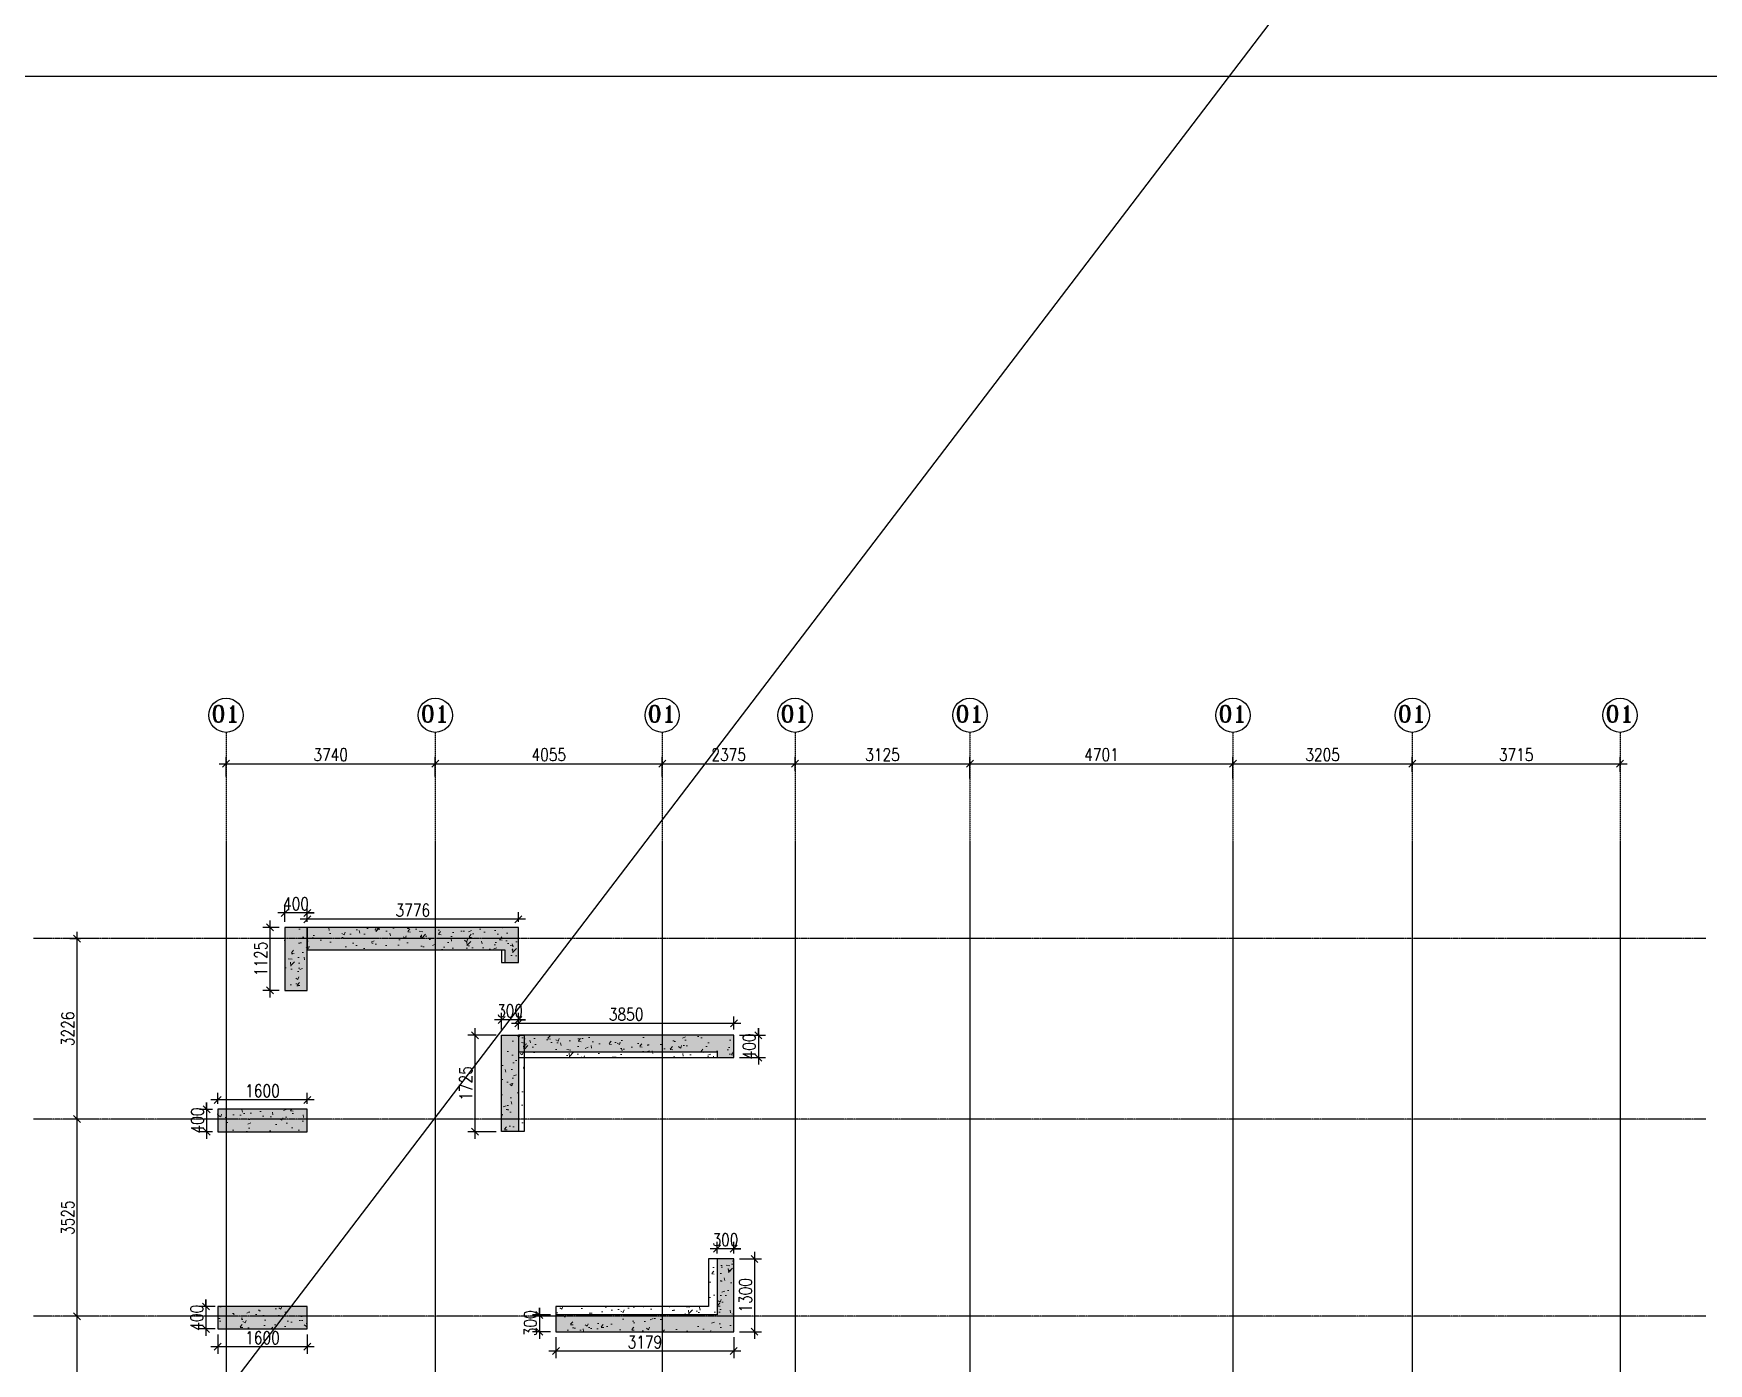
# Model space of a CAD drawing. Header units: millimetres. Extents: x 2061841 to 105821645, y -77612 to 48520811.
# Drawn here: x 105234358 to 105264295, y 48457584 to 48481358 of the extents above; entities that cross this region are included whole.
import ezdxf

# ---------------------------------------------------------------- set-up
doc = ezdxf.new("R2010")
doc.units = ezdxf.units.MM
doc.header["$LTSCALE"] = 10
doc.header["$MEASUREMENT"] = 0
doc.linetypes.add('CENTER', pattern=[2, 1.25, -0.25, 0.25, -0.25])
for name, color, linetype in [('AS-COLS', 2, 'Continuous'), ('BORDER', 5, 'Continuous'), ('DIM', 8, 'Continuous'), ('griddim', 3, 'Continuous'), ('S-OPENING', 6, 'Continuous')]:
    doc.layers.add(name, color=color, linetype=linetype)
doc.layers.add('S-STRCOL HATCH', color=33, linetype='Continuous', lineweight=9)
doc.styles.add('200', font='romand.shx', dxfattribs={"width": 0.8, "height": 225})
doc.styles.add('RT', font='romant.shx', dxfattribs={"height": 250})
doc.dimstyles.new('GR1', dxfattribs={"dimtxt": 225, "dimasz": 125, "dimexe": 125, "dimexo": 100, "dimgap": 50, "dimtad": 1, "dimdec": 0, "dimzin": 3, "dimdsep": 46, "dimtxsty": '200', "dimblk1": 'OBLIQUE', "dimblk2": 'OBLIQUE', "dimsah": 1, "dimcen": 0.0625, "dimdle": 125, "dimclrd": 3, "dimclre": 3, "dimclrt": 2, "dimadec": 0, "dimazin": 0, "dimtfac": 1, "dimtdec": 0, "dimtix": 1, "dimtmove": 0, "dimatfit": 3, "dimfxl": 1, "dimtolj": 1, "dimtzin": 0, "dimarcsym": 0})
pattern_1 = [(50, (-102438165.63, -48481002.76), (546.554007, -47.8172566), [57.15, -628.65]), (355, (-102438165.63, -48481002.76), (-105.7302643, 573.1705357), [45.72, -502.9217525]), (100.4514447, (-102438120.1, -48481006.74), (440.8237413, 525.3532557), [48.5700264, -534.2707338]), (46.1842, (-102438165.6, -48480850.36), (813.2371227, -126.1269838), [85.725, -942.975]), (96.6355576, (-102438097.9, -48480860.9), (712.212402, 742.278374), [72.8550694, -801.4068245]), (351.1841512, (-102438165.6, -48480850.36), (712.212402, 742.278374), [68.579901, -754.379196]), (21, (-102438089.43, -48480888.46), (454.8431738, -306.7955946), [57.15, -628.65]), (326, (-102438089.43, -48480888.46), (185.406085, 552.5638984), [45.72, -502.92]), (71.451445, (-102438051.53, -48480914), (640.2492578, 245.7683067), [48.5700264, -534.2698128]), (37.5, (-102438165.63, -48481002.76), (9.26580975, 253.66511662), [0, -496.824, 0, -510.54, 0, -504.825]), (7.5, (-102438165.63, -48481002.76), (200.4589875, 300.54172445), [0, -291.084, 0, -485.394, 0, -192.405]), (327.5, (-102438335.56, -48481002.76), (406.7717855, -17.18623198), [0, -190.5, 0, -594.36, 0, -788.67]), (317.5, (-102438411.76, -48481002.76), (444.3875442, 76.2794731), [0, -247.65, 0, -394.716, 0, -560.07])]

# ---------------------------------------------------------------- blocks, each defined once
blk = doc.blocks.new('_Oblique')
at = {"color": 0, "linetype": 'ByBlock', "lineweight": -2}
blk.add_line((-0.5, -0.5), (0.5, 0.5), dxfattribs=at)
blk = doc.blocks.new('*D630')
at = {"layer": 'Defpoints', "color": 0, "transparency": 16777216}
for p in [(102478539, 48566319), (102474799, 48565992), (102478539, 48565992)]:
    blk.add_point(p, dxfattribs=at)
at = {"layer": 'griddim', "color": 3, "lineweight": -2, "transparency": 16777216}
for p, q in [((102474799, 48566092), (102474799, 48566444)), ((102478539, 48566092), (102478539, 48566444)), ((102474674, 48566319), (102478664, 48566319))]:
    blk.add_line(p, q, dxfattribs=at)
at = {"layer": 'griddim', "color": 3, "linetype": 'ByBlock', "lineweight": -2, "transparency": 16777216, "xscale": 125, "yscale": 125, "zscale": 125, "rotation": 180}
blk.add_blockref('_Oblique', (102474799, 48566319), dxfattribs=at)
at = {"layer": 'griddim', "color": 3, "linetype": 'ByBlock', "lineweight": -2, "transparency": 16777216, "xscale": 125, "yscale": 125, "zscale": 125}
blk.add_blockref('_Oblique', (102478539, 48566319), dxfattribs=at)
at = {"layer": 'griddim', "color": 2, "transparency": 16777216, "insert": (102476669, 48566482), "char_height": 225, "attachment_point": 5, "style": '200'}
blk.add_mtext('\\A1;3740', dxfattribs=at)
blk = doc.blocks.new('*D631')
at = {"layer": 'Defpoints', "color": 0, "transparency": 16777216}
for p in [(102482594, 48566319), (102478539, 48565992), (102482594, 48565992)]:
    blk.add_point(p, dxfattribs=at)
at = {"layer": 'griddim', "color": 3, "lineweight": -2, "transparency": 16777216}
for p, q in [((102478539, 48566092), (102478539, 48566444)), ((102482594, 48566092), (102482594, 48566444)), ((102478414, 48566319), (102482719, 48566319))]:
    blk.add_line(p, q, dxfattribs=at)
at = {"layer": 'griddim', "color": 3, "linetype": 'ByBlock', "lineweight": -2, "transparency": 16777216, "xscale": 125, "yscale": 125, "zscale": 125, "rotation": 180}
blk.add_blockref('_Oblique', (102478539, 48566319), dxfattribs=at)
at = {"layer": 'griddim', "color": 3, "linetype": 'ByBlock', "lineweight": -2, "transparency": 16777216, "xscale": 125, "yscale": 125, "zscale": 125}
blk.add_blockref('_Oblique', (102482594, 48566319), dxfattribs=at)
at = {"layer": 'griddim', "color": 2, "transparency": 16777216, "insert": (102480567, 48566482), "char_height": 225, "attachment_point": 5, "style": '200'}
blk.add_mtext('\\A1;4055', dxfattribs=at)
blk = doc.blocks.new('*D632')
at = {"layer": 'AS-COLS', "color": 3, "lineweight": -2, "transparency": 16777216}
for p, q in [((102482594, 48566192), (102482594, 48566444)), ((102484969, 48566192), (102484969, 48566444)), ((102482469, 48566319), (102485094, 48566319))]:
    blk.add_line(p, q, dxfattribs=at)
at = {"layer": 'Defpoints', "color": 0, "transparency": 16777216}
for p in [(102484969, 48566319), (102482594, 48566092), (102484969, 48566092)]:
    blk.add_point(p, dxfattribs=at)
at = {"layer": 'AS-COLS', "color": 3, "linetype": 'ByBlock', "lineweight": -2, "transparency": 16777216, "xscale": 125, "yscale": 125, "zscale": 125, "rotation": 180}
blk.add_blockref('_Oblique', (102482594, 48566319), dxfattribs=at)
at = {"layer": 'AS-COLS', "color": 3, "linetype": 'ByBlock', "lineweight": -2, "transparency": 16777216, "xscale": 125, "yscale": 125, "zscale": 125}
blk.add_blockref('_Oblique', (102484969, 48566319), dxfattribs=at)
at = {"layer": 'AS-COLS', "color": 2, "transparency": 16777216, "insert": (102483782, 48566482), "char_height": 225, "attachment_point": 5, "style": '200'}
blk.add_mtext('\\A1;2375', dxfattribs=at)
blk = doc.blocks.new('*D633')
at = {"layer": 'AS-COLS', "color": 3, "lineweight": -2, "transparency": 16777216}
for p, q in [((102484969, 48566192), (102484969, 48566444)), ((102488094, 48566057), (102488094, 48566444)), ((102484844, 48566319), (102488219, 48566319))]:
    blk.add_line(p, q, dxfattribs=at)
at = {"layer": 'Defpoints', "color": 0, "transparency": 16777216}
for p in [(102488094, 48566319), (102484969, 48566092), (102488094, 48565957)]:
    blk.add_point(p, dxfattribs=at)
at = {"layer": 'AS-COLS', "color": 3, "linetype": 'ByBlock', "lineweight": -2, "transparency": 16777216, "xscale": 125, "yscale": 125, "zscale": 125, "rotation": 180}
blk.add_blockref('_Oblique', (102484969, 48566319), dxfattribs=at)
at = {"layer": 'AS-COLS', "color": 3, "linetype": 'ByBlock', "lineweight": -2, "transparency": 16777216, "xscale": 125, "yscale": 125, "zscale": 125}
blk.add_blockref('_Oblique', (102488094, 48566319), dxfattribs=at)
at = {"layer": 'AS-COLS', "color": 2, "transparency": 16777216, "insert": (102486532, 48566482), "char_height": 225, "attachment_point": 5, "style": '200'}
blk.add_mtext('\\A1;3125', dxfattribs=at)
blk = doc.blocks.new('*D634')
at = {"layer": 'AS-COLS', "color": 3, "lineweight": -2, "transparency": 16777216}
for p, q in [((102488094, 48566057), (102488094, 48566444)), ((102492795, 48566057), (102492795, 48566444)), ((102487969, 48566319), (102492920, 48566319))]:
    blk.add_line(p, q, dxfattribs=at)
at = {"layer": 'Defpoints', "color": 0, "transparency": 16777216}
for p in [(102492795, 48566319), (102488094, 48565957), (102492795, 48565957)]:
    blk.add_point(p, dxfattribs=at)
at = {"layer": 'AS-COLS', "color": 3, "linetype": 'ByBlock', "lineweight": -2, "transparency": 16777216, "xscale": 125, "yscale": 125, "zscale": 125, "rotation": 180}
blk.add_blockref('_Oblique', (102488094, 48566319), dxfattribs=at)
at = {"layer": 'AS-COLS', "color": 3, "linetype": 'ByBlock', "lineweight": -2, "transparency": 16777216, "xscale": 125, "yscale": 125, "zscale": 125}
blk.add_blockref('_Oblique', (102492795, 48566319), dxfattribs=at)
at = {"layer": 'AS-COLS', "color": 2, "transparency": 16777216, "insert": (102490445, 48566482), "char_height": 225, "attachment_point": 5, "style": '200'}
blk.add_mtext('\\A1;4701', dxfattribs=at)
blk = doc.blocks.new('*D635')
at = {"layer": 'AS-COLS', "color": 3, "lineweight": -2, "transparency": 16777216}
for p, q in [((102492795, 48566057), (102492795, 48566444)), ((102496000, 48566173), (102496000, 48566444)), ((102492670, 48566319), (102496125, 48566319))]:
    blk.add_line(p, q, dxfattribs=at)
at = {"layer": 'Defpoints', "color": 0, "transparency": 16777216}
for p in [(102496000, 48566319), (102492795, 48565957), (102496000, 48566073)]:
    blk.add_point(p, dxfattribs=at)
at = {"layer": 'AS-COLS', "color": 3, "linetype": 'ByBlock', "lineweight": -2, "transparency": 16777216, "xscale": 125, "yscale": 125, "zscale": 125, "rotation": 180}
blk.add_blockref('_Oblique', (102492795, 48566319), dxfattribs=at)
at = {"layer": 'AS-COLS', "color": 3, "linetype": 'ByBlock', "lineweight": -2, "transparency": 16777216, "xscale": 125, "yscale": 125, "zscale": 125}
blk.add_blockref('_Oblique', (102496000, 48566319), dxfattribs=at)
at = {"layer": 'AS-COLS', "color": 2, "transparency": 16777216, "insert": (102494398, 48566482), "char_height": 225, "attachment_point": 5, "style": '200'}
blk.add_mtext('\\A1;3205', dxfattribs=at)
blk = doc.blocks.new('*D636')
at = {"layer": 'AS-COLS', "color": 3, "lineweight": -2, "transparency": 16777216}
for p, q in [((102496000, 48566173), (102496000, 48566444)), ((102499715, 48566173), (102499715, 48566444)), ((102495875, 48566319), (102499840, 48566319))]:
    blk.add_line(p, q, dxfattribs=at)
at = {"layer": 'Defpoints', "color": 0, "transparency": 16777216}
for p in [(102499715, 48566319), (102496000, 48566073), (102499715, 48566073)]:
    blk.add_point(p, dxfattribs=at)
at = {"layer": 'AS-COLS', "color": 3, "linetype": 'ByBlock', "lineweight": -2, "transparency": 16777216, "xscale": 125, "yscale": 125, "zscale": 125, "rotation": 180}
blk.add_blockref('_Oblique', (102496000, 48566319), dxfattribs=at)
at = {"layer": 'AS-COLS', "color": 3, "linetype": 'ByBlock', "lineweight": -2, "transparency": 16777216, "xscale": 125, "yscale": 125, "zscale": 125}
blk.add_blockref('_Oblique', (102499715, 48566319), dxfattribs=at)
at = {"layer": 'AS-COLS', "color": 2, "transparency": 16777216, "insert": (102497858, 48566482), "char_height": 225, "attachment_point": 5, "style": '200'}
blk.add_mtext('\\A1;3715', dxfattribs=at)
blk = doc.blocks.new('*D637')
at = {"layer": 'AS-COLS', "color": 3, "lineweight": -2, "transparency": 16777216}
for p, q in [((102472200, 48563193), (102472008, 48563193)), ((102472133, 48563318), (102472133, 48559843)), ((102472200, 48559968), (102472008, 48559968))]:
    blk.add_line(p, q, dxfattribs=at)
at = {"layer": 'Defpoints', "color": 0, "transparency": 16777216}
for p in [(102472300, 48563193), (102472133, 48559968), (102472300, 48559968)]:
    blk.add_point(p, dxfattribs=at)
at = {"layer": 'AS-COLS', "color": 3, "linetype": 'ByBlock', "lineweight": -2, "transparency": 16777216, "xscale": 125, "yscale": 125, "zscale": 125}
for p, rotation in [((102472133, 48563193), 90), ((102472133, 48559968), 270)]:
    blk.add_blockref('_Oblique', p, dxfattribs=dict(at, rotation=rotation))
at = {"layer": 'AS-COLS', "color": 2, "transparency": 16777216, "insert": (102471970, 48561581), "char_height": 225, "attachment_point": 5, "rotation": 90, "style": '200'}
blk.add_mtext('\\A1;3226', dxfattribs=at)
blk = doc.blocks.new('*D638')
at = {"layer": 'AS-COLS', "color": 3, "lineweight": -2, "transparency": 16777216}
for p, q in [((102472200, 48559968), (102472008, 48559968)), ((102472133, 48560093), (102472133, 48556318)), ((102472219, 48556443), (102472008, 48556443))]:
    blk.add_line(p, q, dxfattribs=at)
at = {"layer": 'Defpoints', "color": 0, "transparency": 16777216}
for p in [(102472300, 48559968), (102472133, 48556443), (102472319, 48556443)]:
    blk.add_point(p, dxfattribs=at)
at = {"layer": 'AS-COLS', "color": 3, "linetype": 'ByBlock', "lineweight": -2, "transparency": 16777216, "xscale": 125, "yscale": 125, "zscale": 125}
for p, rotation in [((102472133, 48559968), 90), ((102472133, 48556443), 270)]:
    blk.add_blockref('_Oblique', p, dxfattribs=dict(at, rotation=rotation))
at = {"layer": 'AS-COLS', "color": 2, "transparency": 16777216, "insert": (102471970, 48558205), "char_height": 225, "attachment_point": 5, "rotation": 90, "style": '200'}
blk.add_mtext('\\A1;3525', dxfattribs=at)
blk = doc.blocks.new('*D639')
at = {"layer": 'AS-COLS', "color": 3, "lineweight": -2, "transparency": 16777216}
for p, q in [((102472133, 48556568), (102472133, 48553143)), ((102472219, 48556443), (102472008, 48556443)), ((102472219, 48553268), (102472008, 48553268))]:
    blk.add_line(p, q, dxfattribs=at)
at = {"layer": 'Defpoints', "color": 0, "transparency": 16777216}
for p in [(102472319, 48556443), (102472133, 48553268), (102472319, 48553268)]:
    blk.add_point(p, dxfattribs=at)
at = {"layer": 'AS-COLS', "color": 3, "linetype": 'ByBlock', "lineweight": -2, "transparency": 16777216, "xscale": 125, "yscale": 125, "zscale": 125}
for p, rotation in [((102472133, 48556443), 90), ((102472133, 48553268), 270)]:
    blk.add_blockref('_Oblique', p, dxfattribs=dict(at, rotation=rotation))
at = {"layer": 'AS-COLS', "color": 2, "transparency": 16777216, "insert": (102471970, 48554855), "char_height": 225, "attachment_point": 5, "rotation": 90, "style": '200'}
blk.add_mtext('\\A1;3175', dxfattribs=at)
blk = doc.blocks.new('*D397')
at = {"layer": 'Defpoints', "color": 0, "transparency": 16777216}
for p in [(875, 20820), (2475, 20820), (875, 20500)]:
    blk.add_point(p, dxfattribs=at)
at = {"layer": 'DIM', "color": 3, "lineweight": -2, "transparency": 16777216}
for p, q in [((875, 20720), (875, 20375)), ((2475, 20720), (2475, 20375)), ((2600, 20500), (750, 20500))]:
    blk.add_line(p, q, dxfattribs=at)
at = {"layer": 'DIM', "color": 3, "linetype": 'ByBlock', "lineweight": -2, "transparency": 16777216, "xscale": 125, "yscale": 125, "zscale": 125, "rotation": 180}
blk.add_blockref('_Oblique', (875, 20500), dxfattribs=at)
at = {"layer": 'DIM', "color": 3, "linetype": 'ByBlock', "lineweight": -2, "transparency": 16777216, "xscale": 125, "yscale": 125, "zscale": 125}
blk.add_blockref('_Oblique', (2475, 20500), dxfattribs=at)
at = {"layer": 'DIM', "color": 2, "transparency": 16777216, "insert": (1675, 20662), "char_height": 225, "attachment_point": 5, "style": '200'}
blk.add_mtext('\\A1;1600', dxfattribs=at)
blk = doc.blocks.new('*D398')
at = {"layer": 'Defpoints', "color": 0, "transparency": 16777216}
for p in [(932, 21220), (663, 20820), (932, 20820)]:
    blk.add_point(p, dxfattribs=at)
at = {"layer": 'DIM', "color": 3, "lineweight": -2, "transparency": 16777216}
for p, q in [((663, 21345), (663, 20695)), ((663, 21220), (663, 21345)), ((832, 21220), (538, 21220)), ((832, 20820), (538, 20820)), ((663, 20820), (663, 20695))]:
    blk.add_line(p, q, dxfattribs=at)
at = {"layer": 'DIM', "color": 3, "linetype": 'ByBlock', "lineweight": -2, "transparency": 16777216, "xscale": 125, "yscale": 125, "zscale": 125}
for p, rotation in [((663, 21220), 270), ((663, 20820), 90)]:
    blk.add_blockref('_Oblique', p, dxfattribs=dict(at, rotation=rotation))
at = {"layer": 'DIM', "color": 2, "transparency": 16777216, "insert": (500, 21020), "char_height": 225, "attachment_point": 5, "rotation": 90, "style": '200'}
blk.add_mtext('\\A1;400', dxfattribs=at)
blk = doc.blocks.new('*D399')
at = {"layer": 'Defpoints', "color": 0, "transparency": 16777216}
for p in [(6921, 20770), (10099, 20770), (6921, 20422)]:
    blk.add_point(p, dxfattribs=at)
at = {"layer": 'DIM', "color": 3, "lineweight": -2, "transparency": 16777216}
for p, q in [((6921, 20670), (6921, 20297)), ((10099, 20670), (10099, 20297)), ((10224, 20422), (6796, 20422))]:
    blk.add_line(p, q, dxfattribs=at)
at = {"layer": 'DIM', "color": 3, "linetype": 'ByBlock', "lineweight": -2, "transparency": 16777216, "xscale": 125, "yscale": 125, "zscale": 125, "rotation": 180}
blk.add_blockref('_Oblique', (6921, 20422), dxfattribs=at)
at = {"layer": 'DIM', "color": 3, "linetype": 'ByBlock', "lineweight": -2, "transparency": 16777216, "xscale": 125, "yscale": 125, "zscale": 125}
blk.add_blockref('_Oblique', (10099, 20422), dxfattribs=at)
at = {"layer": 'DIM', "color": 2, "transparency": 16777216, "insert": (8510, 20584), "char_height": 225, "attachment_point": 5, "style": '200'}
blk.add_mtext('\\A1;3179', dxfattribs=at)
blk = doc.blocks.new('*D400')
at = {"layer": 'Defpoints', "color": 0, "transparency": 16777216}
for p in [(10099, 22070), (10099, 20770), (10469, 20770)]:
    blk.add_point(p, dxfattribs=at)
at = {"layer": 'DIM', "color": 3, "lineweight": -2, "transparency": 16777216}
for p, q in [((10469, 22195), (10469, 20645)), ((10199, 22070), (10594, 22070)), ((10199, 20770), (10594, 20770))]:
    blk.add_line(p, q, dxfattribs=at)
at = {"layer": 'DIM', "color": 3, "linetype": 'ByBlock', "lineweight": -2, "transparency": 16777216, "xscale": 125, "yscale": 125, "zscale": 125}
for p, rotation in [((10469, 22070), 90), ((10469, 20770), 270)]:
    blk.add_blockref('_Oblique', p, dxfattribs=dict(at, rotation=rotation))
at = {"layer": 'DIM', "color": 2, "transparency": 16777216, "insert": (10306, 21420), "char_height": 225, "attachment_point": 5, "rotation": 90, "style": '200'}
blk.add_mtext('\\A1;1300', dxfattribs=at)
blk = doc.blocks.new('*D401')
at = {"layer": 'Defpoints', "color": 0, "transparency": 16777216}
for p in [(9799, 22252), (9799, 22070), (10099, 22070)]:
    blk.add_point(p, dxfattribs=at)
at = {"layer": 'DIM', "color": 3, "lineweight": -2, "transparency": 16777216}
for p, q in [((10224, 22252), (9674, 22252)), ((9799, 22252), (9674, 22252)), ((9799, 22170), (9799, 22377)), ((10099, 22170), (10099, 22377)), ((10099, 22252), (10224, 22252))]:
    blk.add_line(p, q, dxfattribs=at)
at = {"layer": 'DIM', "color": 3, "linetype": 'ByBlock', "lineweight": -2, "transparency": 16777216, "xscale": 125, "yscale": 125, "zscale": 125}
blk.add_blockref('_Oblique', (9799, 22252), dxfattribs=at)
at = {"layer": 'DIM', "color": 3, "linetype": 'ByBlock', "lineweight": -2, "transparency": 16777216, "xscale": 125, "yscale": 125, "zscale": 125, "rotation": 180}
blk.add_blockref('_Oblique', (10099, 22252), dxfattribs=at)
at = {"layer": 'DIM', "color": 2, "transparency": 16777216, "insert": (9949, 22414), "char_height": 225, "attachment_point": 5, "style": '200'}
blk.add_mtext('\\A1;300', dxfattribs=at)
blk = doc.blocks.new('*D402')
at = {"layer": 'Defpoints', "color": 0, "transparency": 16777216}
for p in [(6921, 21070), (6625, 20770), (6921, 20770)]:
    blk.add_point(p, dxfattribs=at)
at = {"layer": 'DIM', "color": 3, "lineweight": -2, "transparency": 16777216}
for p, q in [((6821, 21070), (6500, 21070)), ((6625, 21195), (6625, 20645)), ((6625, 21070), (6625, 21195)), ((6821, 20770), (6500, 20770)), ((6625, 20770), (6625, 20645))]:
    blk.add_line(p, q, dxfattribs=at)
at = {"layer": 'DIM', "color": 3, "linetype": 'ByBlock', "lineweight": -2, "transparency": 16777216, "xscale": 125, "yscale": 125, "zscale": 125}
for p, rotation in [((6625, 21070), 270), ((6625, 20770), 90)]:
    blk.add_blockref('_Oblique', p, dxfattribs=dict(at, rotation=rotation))
at = {"layer": 'DIM', "color": 2, "transparency": 16777216, "insert": (6463, 20920), "char_height": 225, "attachment_point": 5, "rotation": 90, "style": '200'}
blk.add_mtext('\\A1;300', dxfattribs=at)
blk = doc.blocks.new('*D409')
at = {"layer": 'Defpoints', "color": 0, "transparency": 16777216}
for p in [(5949, 26070), (5473, 24345), (5949, 24345)]:
    blk.add_point(p, dxfattribs=at)
at = {"layer": 'DIM', "color": 3, "lineweight": -2, "transparency": 16777216}
for p, q in [((5849, 26070), (5348, 26070)), ((5473, 26195), (5473, 24220)), ((5849, 24345), (5348, 24345))]:
    blk.add_line(p, q, dxfattribs=at)
at = {"layer": 'DIM', "color": 3, "linetype": 'ByBlock', "lineweight": -2, "transparency": 16777216, "xscale": 125, "yscale": 125, "zscale": 125}
for p, rotation in [((5473, 26070), 90), ((5473, 24345), 270)]:
    blk.add_blockref('_Oblique', p, dxfattribs=dict(at, rotation=rotation))
at = {"layer": 'DIM', "color": 2, "transparency": 16777216, "insert": (5311, 25208), "char_height": 225, "attachment_point": 5, "rotation": 90, "style": '200'}
blk.add_mtext('\\A1;1725', dxfattribs=at)
blk = doc.blocks.new('*D410')
at = {"layer": 'Defpoints', "color": 0, "transparency": 16777216}
for p in [(5949, 26342), (5949, 26070), (6249, 26070)]:
    blk.add_point(p, dxfattribs=at)
at = {"layer": 'DIM', "color": 3, "lineweight": -2, "transparency": 16777216}
for p, q in [((5949, 26170), (5949, 26467)), ((6249, 26170), (6249, 26467)), ((6374, 26342), (5824, 26342)), ((5949, 26342), (5824, 26342)), ((6249, 26342), (6374, 26342))]:
    blk.add_line(p, q, dxfattribs=at)
at = {"layer": 'DIM', "color": 3, "linetype": 'ByBlock', "lineweight": -2, "transparency": 16777216, "xscale": 125, "yscale": 125, "zscale": 125}
blk.add_blockref('_Oblique', (5949, 26342), dxfattribs=at)
at = {"layer": 'DIM', "color": 3, "linetype": 'ByBlock', "lineweight": -2, "transparency": 16777216, "xscale": 125, "yscale": 125, "zscale": 125, "rotation": 180}
blk.add_blockref('_Oblique', (6249, 26342), dxfattribs=at)
at = {"layer": 'DIM', "color": 2, "transparency": 16777216, "insert": (6099, 26505), "char_height": 225, "attachment_point": 5, "style": '200'}
blk.add_mtext('\\A1;300', dxfattribs=at)
blk = doc.blocks.new('*D411')
at = {"layer": 'Defpoints', "color": 0, "transparency": 16777216}
for p in [(2474, 28141), (2474, 27996), (6250, 27996)]:
    blk.add_point(p, dxfattribs=at)
at = {"layer": 'DIM', "color": 3, "lineweight": -2, "transparency": 16777216}
for p, q in [((2474, 28096), (2474, 28266)), ((6250, 28096), (6250, 28266)), ((6375, 28141), (2349, 28141))]:
    blk.add_line(p, q, dxfattribs=at)
at = {"layer": 'DIM', "color": 3, "linetype": 'ByBlock', "lineweight": -2, "transparency": 16777216, "xscale": 125, "yscale": 125, "zscale": 125, "rotation": 180}
blk.add_blockref('_Oblique', (2474, 28141), dxfattribs=at)
at = {"layer": 'DIM', "color": 3, "linetype": 'ByBlock', "lineweight": -2, "transparency": 16777216, "xscale": 125, "yscale": 125, "zscale": 125}
blk.add_blockref('_Oblique', (6250, 28141), dxfattribs=at)
at = {"layer": 'DIM', "color": 2, "transparency": 16777216, "insert": (4362, 28303), "char_height": 225, "attachment_point": 5, "style": '200'}
blk.add_mtext('\\A1;3776', dxfattribs=at)
blk = doc.blocks.new('*D412')
at = {"layer": 'Defpoints', "color": 0, "transparency": 16777216}
for p in [(2074, 28255), (2074, 27996), (2474, 27996)]:
    blk.add_point(p, dxfattribs=at)
at = {"layer": 'DIM', "color": 3, "lineweight": -2, "transparency": 16777216}
for p, q in [((2599, 28255), (1949, 28255)), ((2074, 28255), (1949, 28255)), ((2074, 28096), (2074, 28380)), ((2474, 28096), (2474, 28380)), ((2474, 28255), (2599, 28255))]:
    blk.add_line(p, q, dxfattribs=at)
at = {"layer": 'DIM', "color": 3, "linetype": 'ByBlock', "lineweight": -2, "transparency": 16777216, "xscale": 125, "yscale": 125, "zscale": 125}
blk.add_blockref('_Oblique', (2074, 28255), dxfattribs=at)
at = {"layer": 'DIM', "color": 3, "linetype": 'ByBlock', "lineweight": -2, "transparency": 16777216, "xscale": 125, "yscale": 125, "zscale": 125, "rotation": 180}
blk.add_blockref('_Oblique', (2474, 28255), dxfattribs=at)
at = {"layer": 'DIM', "color": 2, "transparency": 16777216, "insert": (2274, 28418), "char_height": 225, "attachment_point": 5, "style": '200'}
blk.add_mtext('\\A1;400', dxfattribs=at)
blk = doc.blocks.new('*D413')
at = {"layer": 'Defpoints', "color": 0, "transparency": 16777216}
for p in [(2074, 27996), (1808, 26871), (2074, 26871)]:
    blk.add_point(p, dxfattribs=at)
at = {"layer": 'DIM', "color": 3, "lineweight": -2, "transparency": 16777216}
for p, q in [((1974, 27996), (1683, 27996)), ((1808, 28121), (1808, 26746)), ((1974, 26871), (1683, 26871))]:
    blk.add_line(p, q, dxfattribs=at)
at = {"layer": 'DIM', "color": 3, "linetype": 'ByBlock', "lineweight": -2, "transparency": 16777216, "xscale": 125, "yscale": 125, "zscale": 125}
for p, rotation in [((1808, 27996), 90), ((1808, 26871), 270)]:
    blk.add_blockref('_Oblique', p, dxfattribs=dict(at, rotation=rotation))
at = {"layer": 'DIM', "color": 2, "transparency": 16777216, "insert": (1645, 27433), "char_height": 225, "attachment_point": 5, "rotation": 90, "style": '200'}
blk.add_mtext('\\A1;1125', dxfattribs=at)
blk = doc.blocks.new('*D414')
at = {"layer": 'Defpoints', "color": 0, "transparency": 16777216}
for p in [(875, 24913), (875, 24744), (2475, 24744)]:
    blk.add_point(p, dxfattribs=at)
at = {"layer": 'DIM', "color": 3, "lineweight": -2, "transparency": 16777216}
for p, q in [((2600, 24913), (750, 24913)), ((875, 24844), (875, 25038)), ((2475, 24844), (2475, 25038))]:
    blk.add_line(p, q, dxfattribs=at)
at = {"layer": 'DIM', "color": 3, "linetype": 'ByBlock', "lineweight": -2, "transparency": 16777216, "xscale": 125, "yscale": 125, "zscale": 125, "rotation": 180}
blk.add_blockref('_Oblique', (875, 24913), dxfattribs=at)
at = {"layer": 'DIM', "color": 3, "linetype": 'ByBlock', "lineweight": -2, "transparency": 16777216, "xscale": 125, "yscale": 125, "zscale": 125}
blk.add_blockref('_Oblique', (2475, 24913), dxfattribs=at)
at = {"layer": 'DIM', "color": 2, "transparency": 16777216, "insert": (1675, 25075), "char_height": 225, "attachment_point": 5, "style": '200'}
blk.add_mtext('\\A1;1600', dxfattribs=at)
blk = doc.blocks.new('*D415')
at = {"layer": 'Defpoints', "color": 0, "transparency": 16777216}
for p in [(882, 24744), (675, 24344), (882, 24344)]:
    blk.add_point(p, dxfattribs=at)
at = {"layer": 'DIM', "color": 3, "lineweight": -2, "transparency": 16777216}
for p, q in [((675, 24869), (675, 24219)), ((675, 24744), (675, 24869)), ((782, 24744), (550, 24744)), ((782, 24344), (550, 24344)), ((675, 24344), (675, 24219))]:
    blk.add_line(p, q, dxfattribs=at)
at = {"layer": 'DIM', "color": 3, "linetype": 'ByBlock', "lineweight": -2, "transparency": 16777216, "xscale": 125, "yscale": 125, "zscale": 125}
for p, rotation in [((675, 24744), 270), ((675, 24344), 90)]:
    blk.add_blockref('_Oblique', p, dxfattribs=dict(at, rotation=rotation))
at = {"layer": 'DIM', "color": 2, "transparency": 16777216, "insert": (512, 24544), "char_height": 225, "attachment_point": 5, "rotation": 90, "style": '200'}
blk.add_mtext('\\A1;400', dxfattribs=at)
blk = doc.blocks.new('*D416')
at = {"layer": 'Defpoints', "color": 0, "transparency": 16777216}
for p in [(10100, 26070), (10100, 25670), (10538, 25670)]:
    blk.add_point(p, dxfattribs=at)
at = {"layer": 'DIM', "color": 3, "lineweight": -2, "transparency": 16777216}
for p, q in [((10200, 26070), (10663, 26070)), ((10538, 26195), (10538, 25545)), ((10538, 26070), (10538, 26195)), ((10200, 25670), (10663, 25670)), ((10538, 25670), (10538, 25545))]:
    blk.add_line(p, q, dxfattribs=at)
at = {"layer": 'DIM', "color": 3, "linetype": 'ByBlock', "lineweight": -2, "transparency": 16777216, "xscale": 125, "yscale": 125, "zscale": 125}
for p, rotation in [((10538, 26070), 270), ((10538, 25670), 90)]:
    blk.add_blockref('_Oblique', p, dxfattribs=dict(at, rotation=rotation))
at = {"layer": 'DIM', "color": 2, "transparency": 16777216, "insert": (10375, 25870), "char_height": 225, "attachment_point": 5, "rotation": 90, "style": '200'}
blk.add_mtext('\\A1;400', dxfattribs=at)
blk = doc.blocks.new('*D417')
at = {"layer": 'Defpoints', "color": 0, "transparency": 16777216}
for p in [(6249, 26280), (6249, 26070), (10100, 26070)]:
    blk.add_point(p, dxfattribs=at)
at = {"layer": 'DIM', "color": 3, "lineweight": -2, "transparency": 16777216}
for p, q in [((6249, 26170), (6249, 26405)), ((10100, 26170), (10100, 26405)), ((10225, 26280), (6124, 26280))]:
    blk.add_line(p, q, dxfattribs=at)
at = {"layer": 'DIM', "color": 3, "linetype": 'ByBlock', "lineweight": -2, "transparency": 16777216, "xscale": 125, "yscale": 125, "zscale": 125, "rotation": 180}
blk.add_blockref('_Oblique', (6249, 26280), dxfattribs=at)
at = {"layer": 'DIM', "color": 3, "linetype": 'ByBlock', "lineweight": -2, "transparency": 16777216, "xscale": 125, "yscale": 125, "zscale": 125}
blk.add_blockref('_Oblique', (10100, 26280), dxfattribs=at)
at = {"layer": 'DIM', "color": 2, "transparency": 16777216, "insert": (8175, 26443), "char_height": 225, "attachment_point": 5, "style": '200'}
blk.add_mtext('\\A1;3850', dxfattribs=at)
blk = doc.blocks.new('G$C89AE7293')
at = {"layer": 'S-STRCOL HATCH'}
h = blk.add_hatch(dxfattribs=at)
h.set_pattern_fill('AR-CONC', color=3, scale=3)
h.set_pattern_definition(pattern_1)
h.paths.add_polyline_path([(1204, 27510), (1204, 26385), (1604, 26385), (1604, 27510)])
h = blk.add_hatch(dxfattribs=at)
h.set_pattern_fill('AR-CONC', color=3, scale=3)
h.set_pattern_definition(pattern_1)
h.paths.add_polyline_path([(5380, 27138), (5380, 27510), (1604, 27510), (1604, 27110), (5080, 27110), (5080, 26885), (5380, 26885), (5380, 27138), (5380, 27138)])
h = blk.add_hatch(dxfattribs=at)
h.set_pattern_fill('AR-CONC', color=3, scale=3)
h.set_pattern_definition(pattern_1)
h.paths.add_polyline_path([(5080, 25585), (5480, 25585), (5480, 23860), (5080, 23860), (5080, 25585)])
h = blk.add_hatch(dxfattribs=at)
h.set_pattern_fill('AR-CONC', color=3, scale=3)
h.set_pattern_definition(pattern_1)
h.paths.add_polyline_path([(9230, 25184), (9230, 25584), (5380, 25584), (5380, 25184), (7293, 25184), (7293, 25184), (9230, 25184)])
h = blk.add_hatch(dxfattribs=at)
h.set_pattern_fill('AR-CONC', color=3, scale=3)
h.set_pattern_definition(pattern_1)
h.paths.add_polyline_path([(5, 23859), (1605, 23859), (1605, 24259), (5, 24259), (5, 23859)])
h = blk.add_hatch(dxfattribs=at)
h.set_pattern_fill('AR-CONC', color=3, scale=3)
h.set_pattern_definition(pattern_1)
h.paths.add_polyline_path([(6051, 20734), (6051, 20284), (9230, 20284), (9230, 21584), (8780, 21584), (8780, 20734), (6051, 20734)])
h = blk.add_hatch(dxfattribs=at)
h.set_pattern_fill('AR-CONC', color=3, scale=3)
h.set_pattern_definition(pattern_1)
h.paths.add_polyline_path([(5, 20334), (1605, 20334), (1605, 20734), (5, 20734), (5, 20334)])
at = {"layer": 'AS-COLS', "color": 1, "elevation": 0}
for points in [[(1204, 27510), (1204, 26385), (1604, 26385), (1604, 27510)], [(5380, 27138), (5380, 27510), (1604, 27510), (1604, 27110), (5080, 27110), (5080, 26885), (5380, 26885), (5380, 27138)], [(5080, 25585), (5480, 25585), (5480, 23860), (5080, 23860)], [(9230, 25184), (9230, 25584), (5380, 25584), (5380, 25184), (7293, 25184), (7293, 25184)], [(5, 23859), (1605, 23859), (1605, 24259), (5, 24259)], [(6051, 20734), (6051, 20284), (9230, 20284), (9230, 21584), (8780, 21584), (8780, 20734)], [(5, 20334), (1605, 20334), (1605, 20734), (5, 20734)]]:
    blk.add_lwpolyline(points, close=True, dxfattribs=at)
blk = doc.blocks.new('G$CDE8A9FAD')
at = {"layer": 'S-STRCOL HATCH'}
h = blk.add_hatch(color=256, dxfattribs=at)
h.dxf.hatch_style = 1
h.paths.add_polyline_path([(2074.1, 27995.8), (2074.1, 26870.8), (2474.1, 26870.8), (2474.1, 27995.8)])
h = blk.add_hatch(color=256, dxfattribs=at)
h.dxf.hatch_style = 1
h.paths.add_polyline_path([(6249.8, 27624.2), (6249.8, 27995.8), (2474.1, 27995.8), (2474.1, 27595.8), (6009.7, 27595.8), (6009.7, 27370.5), (6249.7, 27370.5), (6249.8, 27624.2), (6249.8, 27624.2)])
h = blk.add_hatch(color=256, dxfattribs=at)
h.dxf.hatch_style = 1
h.paths.add_polyline_path([(5949.4, 26070.4), (6249.4, 26070.4), (6249.4, 24345.4), (5949.4, 24345.4)])
h = blk.add_hatch(color=256, dxfattribs=at)
h.dxf.hatch_style = 1
h.paths.add_polyline_path([(10099.6, 25669.9), (10099.6, 26069.9), (6249.4, 26069.9), (6249.4, 25769.9), (9799.6, 25769.9), (9799.6, 25669.9), (10099.6, 25669.9)])
h = blk.add_hatch(color=256, dxfattribs=at)
h.dxf.hatch_style = 1
h.paths.add_polyline_path([(874.5, 24344.4), (2474.5, 24344.4), (2474.5, 24744.4), (874.5, 24744.4), (874.5, 24344.4)])
h = blk.add_hatch(color=256, dxfattribs=at)
h.dxf.hatch_style = 1
h.paths.add_polyline_path([(6920.7, 21069.8), (6920.7, 20769.8), (10099.5, 20769.8), (10099.5, 22069.9), (9799.5, 22069.9), (9799.5, 21069.8), (6920.7, 21069.8)])
h = blk.add_hatch(color=256, dxfattribs=at)
h.dxf.hatch_style = 1
h.paths.add_polyline_path([(874.5, 20820), (2474.5, 20820), (2474.5, 21220), (874.5, 21220), (874.5, 20820)])
at = {"layer": 'AS-COLS', "color": 1, "elevation": 0}
for points in [[(2074.1, 27995.8), (2074.1, 26870.8), (2474.1, 26870.8), (2474.1, 27995.8)], [(6249.8, 27624.2), (6249.8, 27995.8), (2474.1, 27995.8), (2474.1, 27595.8), (6009.7, 27595.8), (6009.7, 27370.5), (6249.7, 27370.5), (6249.8, 27624.2)], [(5949.4, 26070.4), (6249.4, 26070.4), (6249.4, 24345.4), (5949.4, 24345.4)], [(10099.6, 25669.9), (10099.6, 26069.9), (6249.4, 26069.9), (6249.4, 25769.9), (9799.6, 25769.9), (9799.6, 25669.9)], [(874.5, 24344.4), (2474.5, 24344.4), (2474.5, 24744.4), (874.5, 24744.4)], [(6920.7, 21069.8), (6920.7, 20769.8), (10099.5, 20769.8), (10099.5, 22069.9), (9799.5, 22069.9), (9799.5, 21069.8)], [(874.5, 20820), (2474.5, 20820), (2474.5, 21220), (874.5, 21220)]]:
    blk.add_lwpolyline(points, close=True, dxfattribs=at)
at = {"layer": 'DIM'}
for base, p1, p2, picture, middle in [((2074.1, 28255.2, 0), (2474.1, 27995.8), (2074.1, 27995.8), '*D412', (2274.1, 28417.7, 0)), ((2474.1, 28140.6, 0), (6249.8, 27995.8), (2474.1, 27995.8), '*D411', (4362, 28303.1, 0)), ((5949.4, 26342.2, 0), (6249.4, 26070.4), (5949.4, 26070.4), '*D410', (6099.4, 26504.7, 0)), ((6249.4, 26280.2, 0), (10099.6, 26069.9), (6249.4, 26069.9), '*D417', (8174.5, 26442.7, 0)), ((874.5, 24912.8, 0), (2474.5, 24744.4), (874.5, 24744.4), '*D414', (1674.5, 25075.3, 0)), ((9799.5, 22252, 0), (10099.5, 22069.9, 0), (9799.5, 22069.9, 0), '*D401', (9949.5, 22414.5, 0)), ((874.5, 20500, 0), (2474.5, 20820), (874.5, 20820), '*D397', (1674.5, 20662.5, 0)), ((6920.7, 20421.8, 0), (10099.5, 20769.8), (6920.7, 20769.8), '*D399', (8510.1, 20584.3, 0))]:
    dim = blk.add_linear_dim(base=base, p1=p1, p2=p2, dimstyle='GR1', dxfattribs=at)
    dim.commit()
    dim.dimension.update_dxf_attribs({"geometry": picture, "text_midpoint": middle})
for base, p1, p2, picture, middle in [((1807.6, 26870.8, 0), (2074.1, 27995.8), (2074.1, 26870.8), '*D413', (1645.1, 27433.3, 0)), ((5473.4, 24345.4, 0), (5949.4, 26070.4), (5949.4, 24345.4), '*D409', (5310.9, 25207.9, 0)), ((10537.7, 25669.9, 0), (10099.6, 26069.9), (10099.6, 25669.9), '*D416', (10375.2, 25869.9, 0)), ((674.9, 24344.4), (882.2, 24744.4, 0), (882.2, 24344.4, 0), '*D415', (512.4, 24544.4)), ((10468.5, 20769.8, 0), (10099.5, 22069.9, 0), (10099.5, 20769.8), '*D400', (10306, 21419.9, 0)), ((663, 20820, 0), (931.7, 21220), (931.7, 20820), '*D398', (500.5, 21020, 0)), ((6625, 20769.8, 0), (6920.7, 21069.8), (6920.7, 20769.8), '*D402', (6462.5, 20919.8, 0))]:
    dim = blk.add_linear_dim(base=base, p1=p1, p2=p2, angle=90, dimstyle='GR1', dxfattribs=at)
    dim.commit()
    dim.dimension.update_dxf_attribs({"geometry": picture, "text_midpoint": middle})
blk = doc.blocks.new('TOWER-A TYPICAL FLOOR FRAMING PLAN N')
at = {"layer": 'AS-COLS', "color": 6}
blk.add_line((102516331, 48609568), (102425475.5, 48490410.1), dxfattribs=at)
at = {"layer": 'BORDER'}
blk.add_lwpolyline([(102431148.3, 48519203.5), (102515248.3, 48519203.5), (102515248.3, 48578603.5), (102431148.3, 48578603.5)], close=True, dxfattribs=at)
at = {"layer": 'griddim', "color": 6, "linetype": 'CENTER', "ltscale": 0.02}
for p, q in [((102474799.1, 48566881), (102474799.1, 48532643.9)), ((102478539.1, 48566881), (102478539.1, 48532643.9)), ((102482594.3, 48566881), (102482594.3, 48532643.9)), ((102484969.2, 48566881), (102484969.2, 48532643.9)), ((102488094.4, 48566881), (102488094.4, 48532643.9)), ((102492795, 48566881), (102492795, 48532643.9)), ((102496000.1, 48566881), (102496000.1, 48532643.9)), ((102499715, 48566881), (102499715, 48532643.9)), ((102501249.8, 48563193.5), (102471357.5, 48563193.5)), ((102501249.8, 48559967.8), (102471357.5, 48559967.8)), ((102501249.8, 48556442.7), (102471357.5, 48556442.7))]:
    blk.add_line(p, q, dxfattribs=at)
at = {"layer": 'griddim', "color": 6}
for centre in [(102474799.1, 48567187.1), (102478539.1, 48567187.1), (102482594.3, 48567187.1), (102484969.2, 48567187.1), (102488094.4, 48567187.1), (102492795, 48567187.1), (102496000.1, 48567187.1), (102499715, 48567187.1)]:
    blk.add_circle(centre, 306.1, dxfattribs=at)
at = {"layer": 'AS-COLS', "color": 6}
for name, p in [('G$CDE8A9FAD', (102473774.9, 48535398)), ('G$C89AE7293', (102474644.6, 48535883.9))]:
    blk.add_blockref(name, p, dxfattribs=at)
at = {"layer": 'griddim', "style": 'RT'}
for p in [(102474536, 48567063.2), (102478276.1, 48567063.2), (102482331.3, 48567063.2), (102484706.2, 48567063.2), (102487831.4, 48567063.2), (102492531.9, 48567063.2), (102495737.1, 48567063.2), (102499451.9, 48567063.2)]:
    blk.add_text('01', height=300, dxfattribs=at).set_placement(p)
at = {"layer": 'AS-COLS', "color": 6}
dim = blk.add_linear_dim(base=(102484969.2, 48566319.4), p1=(102482594.3, 48566092), p2=(102484969.2, 48566092), dimstyle='GR1', dxfattribs=at)
dim.commit()
dim.dimension.update_dxf_attribs({"geometry": '*D632', "text_midpoint": (102483781.8, 48566481.9)})
for base, p1, p2, picture, middle in [((102488094.4, 48566319.4), (102484969.2, 48566092), (102488094.4, 48565957.1), '*D633', (102486531.8, 48566481.9)), ((102492795, 48566319.4), (102488094.4, 48565957.1), (102492795, 48565957.1), '*D634', (102490444.7, 48566481.9)), ((102496000.1, 48566319.4), (102492795, 48565957.1), (102496000.1, 48566073.3), '*D635', (102494397.5, 48566481.9)), ((102499715, 48566319.4), (102496000.1, 48566073.3), (102499715, 48566073.3), '*D636', (102497857.5, 48566481.9))]:
    dim = blk.add_linear_dim(base=base, p1=p1, p2=p2, dimstyle='GR1', override={"dimtmove": 1}, dxfattribs=at)
    dim.commit()
    dim.dimension.update_dxf_attribs({"geometry": picture, "text_midpoint": middle})
dim = blk.add_linear_dim(base=(102472132.7, 48559967.8), p1=(102472300.1, 48563193.5), p2=(102472300.1, 48559967.8), angle=90, dimstyle='GR1', dxfattribs=at)
dim.commit()
dim.dimension.update_dxf_attribs({"geometry": '*D637', "text_midpoint": (102471970.2, 48561580.6)})
for base, p1, p2, picture, middle in [((102472132.7, 48556442.7), (102472300.1, 48559967.8), (102472318.7, 48556442.7), '*D638', (102471970.2, 48558205.2)), ((102472132.7, 48553267.6), (102472318.7, 48556442.7), (102472318.7, 48553267.6), '*D639', (102471970.2, 48554855.1))]:
    dim = blk.add_linear_dim(base=base, p1=p1, p2=p2, angle=90, dimstyle='GR1', override={"dimtmove": 1}, dxfattribs=at)
    dim.commit()
    dim.dimension.update_dxf_attribs({"geometry": picture, "text_midpoint": middle})
at = {"layer": 'griddim', "color": 6}
for base, p1, p2, picture, middle in [((102478539.1, 48566319.4), (102474799.1, 48565992), (102478539.1, 48565992), '*D630', (102476669.1, 48566481.9)), ((102482594.3, 48566319.4), (102478539.1, 48565992), (102482594.3, 48565992), '*D631', (102480566.7, 48566481.9))]:
    dim = blk.add_linear_dim(base=base, p1=p1, p2=p2, dimstyle='GR1', dxfattribs=at)
    dim.commit()
    dim.dimension.update_dxf_attribs({"geometry": picture, "text_midpoint": middle})

msp = doc.modelspace()

# ---------------------------------------------------------------- block references
at = {"layer": 'S-OPENING'}
msp.add_blockref('TOWER-A TYPICAL FLOOR FRAMING PLAN N', (2763000.3, -98014.7), dxfattribs=at)

doc.saveas('drawing.dxf')
